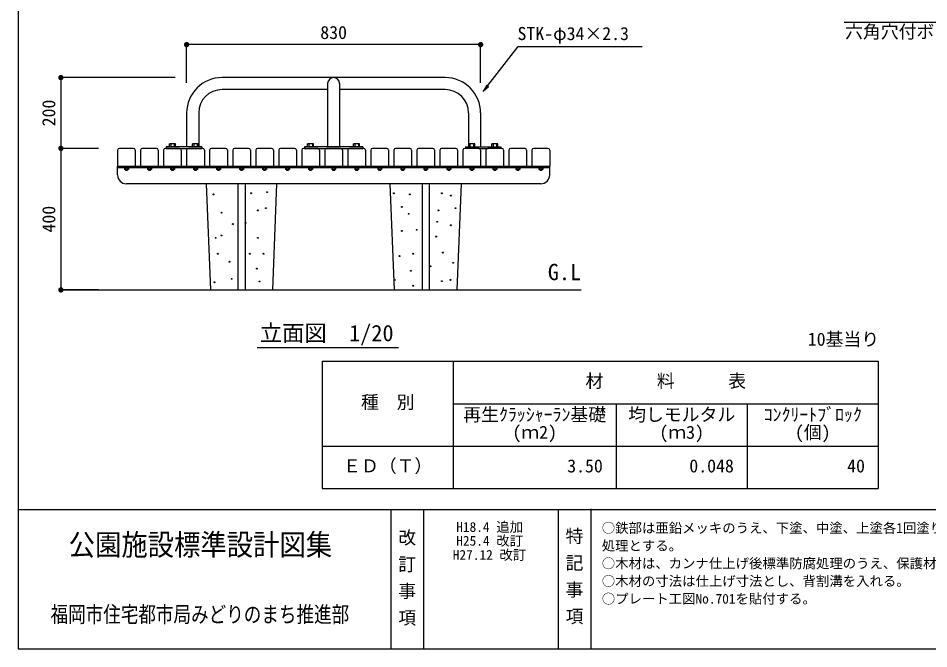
# Model space of a CAD drawing. Units: millimetres at full size, sheet at 1:20. Extents: x 146 to 5622, y 2232 to 5966.
# Drawn here: x 146 to 2717, y 2232 to 4014 of the extents above; entities that cross this region are included whole.
import ezdxf
from ezdxf.enums import TextEntityAlignment as Align

# ---------------------------------------------------------------- set-up
doc = ezdxf.new("R2010")
doc.units = ezdxf.units.MM
doc.header["$LTSCALE"] = 20
for name, color, linetype, lineweight in [('0_2', 7, 'Continuous', 25), ('_0-0_', 7, 'Continuous', 25), ('ハッチ', 4, 'Continuous', 25), ('寸法', 3, 'Continuous', 25), ('本体', 7, 'Continuous', 25)]:
    doc.layers.add(name, color=color, linetype=linetype, lineweight=lineweight)
doc.styles.add('@ＭＳ ゴシック', font='')
doc.styles.add('ＭＳ ゴシック', font='')
doc.styles.get('@ＭＳ ゴシック').set_extended_font_data('@MS Gothic')
doc.styles.get('ＭＳ ゴシック').set_extended_font_data('MS Gothic')

# ---------------------------------------------------------------- blocks, each defined once
blk = doc.blocks.new('filled_dot')
at = {"color": 0, "linetype": 'Continuous', "lineweight": -2, "const_width": 1.25}
blk.add_lwpolyline([(-0.625, 0, 1), (0.625, 0, 1)], format="xyb", close=True, dxfattribs=at)

msp = doc.modelspace()

# ---------------------------------------------------------------- hatches: boundary and pattern name
at = {"layer": '寸法'}
msp.add_hatch(color=256, dxfattribs=at).paths.add_polyline_path([(1458.85, 3806.83), (1468.57, 3824.59), (1473.59, 3820.71)])

# ---------------------------------------------------------------- linework, layer by layer
at = {"layer": '0_2'}
for p, q in [((1004.14, 3044.86), (1004.14, 2684.86)), ((1004.14, 3044.86), (2574.14, 3044.86)), ((1374.14, 3044.86), (1374.14, 2684.86)), ((2574.14, 3044.86), (2574.14, 2684.86)), ((1374.14, 2924.86), (2574.14, 2924.86)), ((1834.14, 2924.86), (1834.14, 2684.86)), ((2204.14, 2924.86), (2204.14, 2684.86)), ((1004.14, 2804.86), (2574.14, 2804.86)), ((1004.14, 2684.86), (2574.14, 2684.86))]:
    msp.add_line(p, q, dxfattribs=at)
at = {"layer": '_0-0_', "color": 6}
msp.add_line((145.83, 2625.51), (5622.08, 2625.51), dxfattribs=at)
at = {"layer": '_0-0_'}
for p, q in [((1197.94, 2625.51), (1197.94, 2232.35)), ((1289.87, 2625.51), (1289.87, 2232.35)), ((1670.19, 2625.51), (1670.19, 2232.35)), ((1762.11, 2627.42), (1762.11, 2232.35))]:
    msp.add_line(p, q, dxfattribs=at)
at = {"layer": '_0-0_', "color": 6}
msp.add_lwpolyline([(5622.08, 5855.98), (145.83, 5855.98), (145.83, 2232.35), (5622.08, 2232.35)], close=True, dxfattribs=at)
at = {"layer": 'ハッチ'}
for centre in [(848.42, 3522.71), (696.87, 3516.27), (803.28, 3519.49), (1206.33, 3519.49), (1251.48, 3516.27), (1341.76, 3519.49), (1367.56, 3513.04), (822.62, 3471.12), (845.19, 3477.57), (1228.9, 3480.8), (1332.09, 3471.12), (1380.45, 3477.57), (719.44, 3464.67), (1248.25, 3461.45), (751.68, 3432.43), (787.15, 3435.65), (1328.86, 3438.88), (1367.56, 3429.21), (703.32, 3393.74), (719.44, 3400.19), (822.62, 3393.74), (1228.9, 3413.08), (1270.82, 3416.31), (1325.64, 3396.96), (709.77, 3348.59), (800.05, 3348.59), (838.74, 3348.59), (1222.46, 3342.14), (1261.15, 3348.59), (1344.99, 3351.82), (742.01, 3326.02), (1374.01, 3322.8), (819.4, 3306.68), (1254.7, 3300.23), (1309.52, 3313.12), (700.09, 3267.98), (748.46, 3277.66), (827.3, 3270.36), (1209.56, 3274.43), (1341.76, 3271.21), (1366.46, 3274.63), (1261.15, 3258.31)]:
    msp.add_circle(centre, 1.25, dxfattribs=at)
at = {"layer": '寸法'}
for p, q in [((1451.34, 3939.51), (621.34, 3939.51)), ((621.34, 3831.45), (621.34, 3939.51)), ((1451.34, 3831.45), (1451.34, 3939.51)), ((266.36, 3846.37), (266.36, 3646.37)), ((588.63, 3846.37), (266.36, 3846.37)), ((372.54, 3646.37), (266.36, 3646.37)), ((266.36, 3646.37), (266.36, 3246.37)), ((372.54, 3646.37), (266.36, 3646.37)), ((372.54, 3246.37), (266.36, 3246.37)), ((820.81, 3083.92), (1219.53, 3083.92))]:
    msp.add_line(p, q, dxfattribs=at)
for points in [[(3090.31, 3841.02), (2928.95, 4002.38), (2477.39, 4002.38)], [(1458.85, 3806.83), (1557.47, 3934.46), (1907.18, 3934.46)]]:
    msp.add_lwpolyline(points, dxfattribs=at)
at = {"layer": '寸法', "lineweight": 13}
msp.add_lwpolyline([(1458.85, 3806.83), (1468.57, 3824.59), (1473.59, 3820.71)], close=True, dxfattribs=at)
at = {"layer": '本体'}
for p, q in [((1351.34, 3846.37), (721.34, 3846.37)), ((1019.34, 3812.37), (721.34, 3812.37)), ((1019.34, 3829.37), (1019.34, 3650.87)), ((1053.34, 3829.37), (1053.34, 3650.87)), ((1351.34, 3812.37), (1053.34, 3812.37)), ((621.34, 3746.37), (621.34, 3650.87)), ((655.34, 3746.37), (655.34, 3650.87)), ((1417.34, 3746.37), (1417.34, 3650.87)), ((1451.34, 3746.37), (1451.34, 3650.87)), ((563.85, 3650.87), (563.85, 3646.37)), ((663.85, 3650.87), (563.85, 3650.87)), ((589.85, 3658.87), (572.85, 3658.87)), ((572.85, 3650.87), (572.85, 3658.87)), ((576.35, 3658.87), (576.35, 3650.87)), ((586.35, 3658.87), (586.35, 3650.87)), ((589.85, 3650.87), (589.85, 3658.87)), ((654.85, 3658.87), (637.85, 3658.87)), ((637.85, 3650.87), (637.85, 3658.87)), ((641.35, 3658.87), (641.35, 3650.87)), ((651.35, 3658.87), (651.35, 3650.87)), ((654.85, 3650.87), (654.85, 3658.87)), ((663.85, 3650.87), (663.85, 3646.37)), ((953.85, 3650.87), (953.85, 3646.37)), ((1118.85, 3650.87), (953.85, 3650.87)), ((979.85, 3658.87), (962.85, 3658.87)), ((962.85, 3650.87), (962.85, 3658.87)), ((966.35, 3658.87), (966.35, 3650.87)), ((976.35, 3658.87), (976.35, 3650.87)), ((979.85, 3650.87), (979.85, 3658.87)), ((1109.85, 3658.87), (1092.85, 3658.87)), ((1092.85, 3650.87), (1092.85, 3658.87)), ((1096.35, 3658.87), (1096.35, 3650.87)), ((1106.35, 3658.87), (1106.35, 3650.87)), ((1109.85, 3650.87), (1109.85, 3658.87)), ((1118.85, 3650.87), (1118.85, 3646.37)), ((1408.85, 3650.87), (1408.85, 3646.37)), ((1408.85, 3650.87), (1508.85, 3650.87)), ((1434.85, 3658.87), (1417.85, 3658.87)), ((1417.85, 3650.87), (1417.85, 3658.87)), ((1421.35, 3658.87), (1421.35, 3650.87)), ((1431.35, 3658.87), (1431.35, 3650.87)), ((1434.85, 3650.87), (1434.85, 3658.87)), ((1499.85, 3658.87), (1482.85, 3658.87)), ((1482.85, 3650.87), (1482.85, 3658.87)), ((1486.35, 3658.87), (1486.35, 3650.87)), ((1496.35, 3658.87), (1496.35, 3650.87)), ((1499.85, 3650.87), (1499.85, 3658.87)), ((1508.85, 3650.87), (1508.85, 3646.37)), ((426.34, 3641.37), (426.34, 3596.37)), ((471.34, 3646.37), (431.34, 3646.37)), ((476.34, 3641.37), (476.34, 3596.37)), ((491.34, 3641.37), (491.34, 3596.37)), ((536.34, 3646.37), (496.34, 3646.37)), ((541.34, 3641.37), (541.34, 3596.37)), ((556.34, 3641.37), (556.34, 3596.37)), ((601.35, 3646.37), (561.35, 3646.37)), ((563.85, 3646.37), (663.85, 3646.37)), ((606.35, 3641.37), (606.35, 3596.37)), ((621.35, 3641.37), (621.35, 3596.37)), ((666.35, 3646.37), (626.35, 3646.37)), ((671.35, 3641.37), (671.35, 3596.37)), ((686.35, 3641.37), (686.35, 3596.37)), ((731.35, 3646.37), (691.35, 3646.37)), ((736.35, 3641.37), (736.35, 3596.37)), ((751.35, 3641.37), (751.35, 3596.37)), ((796.35, 3646.37), (756.35, 3646.37)), ((801.35, 3641.37), (801.35, 3596.37)), ((816.35, 3641.37), (816.35, 3596.37)), ((861.35, 3646.37), (821.35, 3646.37)), ((866.35, 3641.37), (866.35, 3596.37)), ((881.35, 3641.37), (881.35, 3596.37)), ((926.35, 3646.37), (886.35, 3646.37)), ((931.35, 3641.37), (931.35, 3596.37)), ((946.35, 3641.37), (946.35, 3596.37)), ((991.35, 3646.37), (951.35, 3646.37)), ((953.85, 3646.37), (1118.85, 3646.37)), ((996.35, 3641.37), (996.35, 3596.37)), ((1011.35, 3641.37), (1011.35, 3596.37)), ((1056.35, 3646.37), (1016.35, 3646.37)), ((1061.35, 3641.37), (1061.35, 3596.37)), ((1076.35, 3641.37), (1076.35, 3596.37)), ((1121.35, 3646.37), (1081.35, 3646.37)), ((1126.35, 3641.37), (1126.35, 3596.37)), ((1141.35, 3641.37), (1141.35, 3596.37)), ((1186.35, 3646.37), (1146.35, 3646.37)), ((1191.35, 3641.37), (1191.35, 3596.37)), ((1206.35, 3641.37), (1206.35, 3596.37)), ((1251.35, 3646.37), (1211.35, 3646.37)), ((1256.35, 3641.37), (1256.35, 3596.37)), ((1271.35, 3641.37), (1271.35, 3596.37)), ((1316.35, 3646.37), (1276.35, 3646.37)), ((1321.35, 3641.37), (1321.35, 3596.37)), ((1336.35, 3641.37), (1336.35, 3596.37)), ((1381.35, 3646.37), (1341.35, 3646.37)), ((1386.35, 3641.37), (1386.35, 3596.37)), ((1401.35, 3641.37), (1401.35, 3596.37)), ((1446.35, 3646.37), (1406.35, 3646.37)), ((1446.35, 3646.37), (1471.35, 3646.37)), ((1451.35, 3641.37), (1451.35, 3596.37)), ((1466.35, 3641.37), (1466.35, 3596.37)), ((1511.35, 3646.37), (1471.35, 3646.37)), ((1516.35, 3641.37), (1516.35, 3596.37)), ((1531.35, 3641.37), (1531.35, 3596.37)), ((1576.35, 3646.37), (1536.35, 3646.37)), ((1581.35, 3641.37), (1581.35, 3596.37)), ((1596.35, 3641.37), (1596.35, 3596.37)), ((1641.34, 3646.37), (1601.35, 3646.37)), ((1646.34, 3641.37), (1646.34, 3596.37)), ((426.34, 3571.37), (426.34, 3596.37)), ((426.34, 3596.37), (1646.34, 3596.37)), ((426.34, 3592.37), (1646.34, 3592.37)), ((443.84, 3592.37), (443.84, 3591.37)), ((458.84, 3591.37), (443.84, 3591.37)), ((445.84, 3591.37), (445.84, 3586.37)), ((456.84, 3586.37), (445.84, 3586.37)), ((448.34, 3591.37), (448.34, 3584.67)), ((448.34, 3591.37), (448.34, 3584.67)), ((448.34, 3584.67), (454.34, 3584.67)), ((454.34, 3591.37), (454.34, 3584.67)), ((454.34, 3591.37), (454.34, 3584.67)), ((456.84, 3591.37), (456.84, 3586.37)), ((458.84, 3592.37), (458.84, 3591.37)), ((508.84, 3592.37), (508.84, 3591.37)), ((523.84, 3591.37), (508.84, 3591.37)), ((510.84, 3591.37), (510.84, 3586.37)), ((521.84, 3586.37), (510.84, 3586.37)), ((513.34, 3591.37), (513.34, 3584.67)), ((513.34, 3591.37), (513.34, 3584.67)), ((513.34, 3584.67), (519.34, 3584.67)), ((519.34, 3591.37), (519.34, 3584.67)), ((519.34, 3591.37), (519.34, 3584.67)), ((521.84, 3591.37), (521.84, 3586.37)), ((523.84, 3592.37), (523.84, 3591.37)), ((573.85, 3592.37), (573.85, 3591.37)), ((588.85, 3591.37), (573.85, 3591.37)), ((575.84, 3591.37), (575.84, 3586.37)), ((586.85, 3586.37), (575.84, 3586.37)), ((578.35, 3591.37), (578.35, 3584.67)), ((578.35, 3591.37), (578.35, 3584.67)), ((578.35, 3584.67), (584.35, 3584.67)), ((584.35, 3591.37), (584.35, 3584.67)), ((584.35, 3591.37), (584.35, 3584.67)), ((586.85, 3591.37), (586.85, 3586.37)), ((588.85, 3592.37), (588.85, 3591.37)), ((638.85, 3592.37), (638.85, 3591.37)), ((653.85, 3591.37), (638.85, 3591.37)), ((640.84, 3591.37), (640.84, 3586.37)), ((651.85, 3586.37), (640.84, 3586.37)), ((643.35, 3591.37), (643.35, 3584.67)), ((643.35, 3591.37), (643.35, 3584.67)), ((643.35, 3584.67), (649.35, 3584.67)), ((649.35, 3591.37), (649.35, 3584.67)), ((649.35, 3591.37), (649.35, 3584.67)), ((651.85, 3591.37), (651.85, 3586.37)), ((653.85, 3592.37), (653.85, 3591.37)), ((703.85, 3592.37), (703.85, 3591.37)), ((718.85, 3591.37), (703.85, 3591.37)), ((705.85, 3591.37), (705.85, 3586.37)), ((716.85, 3586.37), (705.85, 3586.37)), ((708.35, 3591.37), (708.35, 3584.67)), ((708.35, 3591.37), (708.35, 3584.67)), ((708.35, 3584.67), (714.35, 3584.67)), ((714.35, 3591.37), (714.35, 3584.67)), ((714.35, 3591.37), (714.35, 3584.67)), ((716.85, 3591.37), (716.85, 3586.37)), ((718.85, 3592.37), (718.85, 3591.37)), ((746.34, 3596.37), (806.34, 3596.37)), ((768.85, 3592.37), (768.85, 3591.37)), ((783.85, 3591.37), (768.85, 3591.37)), ((770.85, 3591.37), (770.85, 3586.37)), ((781.85, 3586.37), (770.85, 3586.37)), ((773.35, 3591.37), (773.35, 3584.67)), ((773.35, 3591.37), (773.35, 3584.67)), ((773.35, 3584.67), (779.35, 3584.67)), ((779.35, 3591.37), (779.35, 3584.67)), ((779.35, 3591.37), (779.35, 3584.67)), ((781.85, 3591.37), (781.85, 3586.37)), ((783.85, 3592.37), (783.85, 3591.37)), ((833.85, 3592.37), (833.85, 3591.37)), ((848.85, 3591.37), (833.85, 3591.37)), ((835.85, 3591.37), (835.85, 3586.37)), ((846.85, 3586.37), (835.85, 3586.37)), ((838.35, 3591.37), (838.35, 3584.67)), ((838.35, 3591.37), (838.35, 3584.67)), ((838.35, 3584.67), (844.35, 3584.67)), ((844.35, 3591.37), (844.35, 3584.67)), ((844.35, 3591.37), (844.35, 3584.67)), ((846.85, 3591.37), (846.85, 3586.37)), ((848.85, 3592.37), (848.85, 3591.37)), ((898.85, 3592.37), (898.85, 3591.37)), ((913.85, 3591.37), (898.85, 3591.37)), ((900.85, 3591.37), (900.85, 3586.37)), ((911.85, 3586.37), (900.85, 3586.37)), ((903.35, 3591.37), (903.35, 3584.67)), ((903.35, 3591.37), (903.35, 3584.67)), ((903.35, 3584.67), (909.35, 3584.67)), ((909.35, 3591.37), (909.35, 3584.67)), ((909.35, 3591.37), (909.35, 3584.67)), ((911.85, 3591.37), (911.85, 3586.37)), ((913.85, 3592.37), (913.85, 3591.37)), ((963.85, 3592.37), (963.85, 3591.37)), ((978.85, 3591.37), (963.85, 3591.37)), ((965.85, 3591.37), (965.85, 3586.37)), ((976.85, 3586.37), (965.85, 3586.37)), ((968.35, 3591.37), (968.35, 3584.67)), ((968.35, 3591.37), (968.35, 3584.67)), ((968.35, 3584.67), (974.35, 3584.67)), ((974.35, 3591.37), (974.35, 3584.67)), ((974.35, 3591.37), (974.35, 3584.67)), ((976.85, 3591.37), (976.85, 3586.37)), ((978.85, 3592.37), (978.85, 3591.37)), ((1028.85, 3592.37), (1028.85, 3591.37)), ((1043.85, 3591.37), (1028.85, 3591.37)), ((1030.85, 3591.37), (1030.85, 3586.37)), ((1041.85, 3586.37), (1030.85, 3586.37)), ((1033.35, 3591.37), (1033.35, 3584.67)), ((1033.35, 3591.37), (1033.35, 3584.67)), ((1033.35, 3584.67), (1039.35, 3584.67)), ((1039.35, 3591.37), (1039.35, 3584.67)), ((1039.35, 3591.37), (1039.35, 3584.67)), ((1041.85, 3591.37), (1041.85, 3586.37)), ((1043.85, 3592.37), (1043.85, 3591.37)), ((1093.85, 3592.37), (1093.85, 3591.37)), ((1108.85, 3591.37), (1093.85, 3591.37)), ((1095.85, 3591.37), (1095.85, 3586.37)), ((1106.85, 3586.37), (1095.85, 3586.37)), ((1098.35, 3591.37), (1098.35, 3584.67)), ((1098.35, 3591.37), (1098.35, 3584.67)), ((1098.35, 3584.67), (1104.35, 3584.67)), ((1104.35, 3591.37), (1104.35, 3584.67)), ((1104.35, 3591.37), (1104.35, 3584.67)), ((1106.85, 3591.37), (1106.85, 3586.37)), ((1108.85, 3592.37), (1108.85, 3591.37)), ((1158.85, 3592.37), (1158.85, 3591.37)), ((1173.85, 3591.37), (1158.85, 3591.37)), ((1160.85, 3591.37), (1160.85, 3586.37)), ((1171.85, 3586.37), (1160.85, 3586.37)), ((1163.35, 3591.37), (1163.35, 3584.67)), ((1163.35, 3591.37), (1163.35, 3584.67)), ((1163.35, 3584.67), (1169.35, 3584.67)), ((1169.35, 3591.37), (1169.35, 3584.67)), ((1169.35, 3591.37), (1169.35, 3584.67)), ((1171.85, 3591.37), (1171.85, 3586.37)), ((1173.85, 3592.37), (1173.85, 3591.37)), ((1223.85, 3592.37), (1223.85, 3591.37)), ((1238.85, 3591.37), (1223.85, 3591.37)), ((1225.85, 3591.37), (1225.85, 3586.37)), ((1236.85, 3586.37), (1225.85, 3586.37)), ((1228.35, 3591.37), (1228.35, 3584.67)), ((1228.35, 3591.37), (1228.35, 3584.67)), ((1228.35, 3584.67), (1234.35, 3584.67)), ((1234.35, 3591.37), (1234.35, 3584.67)), ((1234.35, 3591.37), (1234.35, 3584.67)), ((1236.85, 3591.37), (1236.85, 3586.37)), ((1238.85, 3592.37), (1238.85, 3591.37)), ((1288.85, 3592.37), (1288.85, 3591.37)), ((1303.85, 3591.37), (1288.85, 3591.37)), ((1290.85, 3591.37), (1290.85, 3586.37)), ((1301.85, 3586.37), (1290.85, 3586.37)), ((1293.35, 3591.37), (1293.35, 3584.67)), ((1293.35, 3591.37), (1293.35, 3584.67)), ((1293.35, 3584.67), (1299.35, 3584.67)), ((1299.35, 3591.37), (1299.35, 3584.67)), ((1299.35, 3591.37), (1299.35, 3584.67)), ((1301.85, 3591.37), (1301.85, 3586.37)), ((1303.85, 3592.37), (1303.85, 3591.37)), ((1353.85, 3592.37), (1353.85, 3591.37)), ((1368.85, 3591.37), (1353.85, 3591.37)), ((1355.85, 3591.37), (1355.85, 3586.37)), ((1366.85, 3586.37), (1355.85, 3586.37)), ((1358.35, 3591.37), (1358.35, 3584.67)), ((1358.35, 3591.37), (1358.35, 3584.67)), ((1358.35, 3584.67), (1364.35, 3584.67)), ((1364.35, 3591.37), (1364.35, 3584.67)), ((1364.35, 3591.37), (1364.35, 3584.67)), ((1366.85, 3591.37), (1366.85, 3586.37)), ((1368.85, 3592.37), (1368.85, 3591.37)), ((1418.85, 3592.37), (1418.85, 3591.37)), ((1433.85, 3591.37), (1418.85, 3591.37)), ((1420.85, 3591.37), (1420.85, 3586.37)), ((1431.85, 3586.37), (1420.85, 3586.37)), ((1423.35, 3591.37), (1423.35, 3584.67)), ((1423.35, 3591.37), (1423.35, 3584.67)), ((1423.35, 3584.67), (1429.35, 3584.67)), ((1429.35, 3591.37), (1429.35, 3584.67)), ((1429.35, 3591.37), (1429.35, 3584.67)), ((1431.85, 3591.37), (1431.85, 3586.37)), ((1433.85, 3592.37), (1433.85, 3591.37)), ((1483.85, 3592.37), (1483.85, 3591.37)), ((1498.85, 3591.37), (1483.85, 3591.37)), ((1485.85, 3591.37), (1485.85, 3586.37)), ((1496.85, 3586.37), (1485.85, 3586.37)), ((1488.35, 3591.37), (1488.35, 3584.67)), ((1488.35, 3591.37), (1488.35, 3584.67)), ((1488.35, 3584.67), (1494.35, 3584.67)), ((1494.35, 3591.37), (1494.35, 3584.67)), ((1494.35, 3591.37), (1494.35, 3584.67)), ((1496.85, 3591.37), (1496.85, 3586.37)), ((1498.85, 3592.37), (1498.85, 3591.37)), ((1548.85, 3592.37), (1548.85, 3591.37)), ((1563.85, 3591.37), (1548.85, 3591.37)), ((1550.85, 3591.37), (1550.85, 3586.37)), ((1561.85, 3586.37), (1550.85, 3586.37)), ((1553.35, 3591.37), (1553.35, 3584.67)), ((1553.35, 3591.37), (1553.35, 3584.67)), ((1553.35, 3584.67), (1559.35, 3584.67)), ((1559.35, 3591.37), (1559.35, 3584.67)), ((1559.35, 3591.37), (1559.35, 3584.67)), ((1561.85, 3591.37), (1561.85, 3586.37)), ((1563.85, 3592.37), (1563.85, 3591.37)), ((1613.85, 3592.37), (1613.85, 3591.37)), ((1628.85, 3591.37), (1613.85, 3591.37)), ((1615.85, 3591.37), (1615.85, 3586.37)), ((1626.85, 3586.37), (1615.85, 3586.37)), ((1618.35, 3591.37), (1618.35, 3584.67)), ((1618.35, 3591.37), (1618.35, 3584.67)), ((1618.35, 3584.67), (1624.35, 3584.67)), ((1624.35, 3591.37), (1624.35, 3584.67)), ((1624.35, 3591.37), (1624.35, 3584.67)), ((1626.85, 3591.37), (1626.85, 3586.37)), ((1628.85, 3592.37), (1628.85, 3591.37)), ((1646.34, 3571.37), (1646.34, 3596.37)), ((1621.34, 3546.37), (451.34, 3546.37)), ((676.34, 3546.37), (688.34, 3246.37)), ((766.34, 3546.37), (766.34, 3246.37)), ((786.34, 3546.37), (786.34, 3246.37)), ((864.34, 3246.37), (876.34, 3546.37)), ((1208.34, 3246.37), (1196.34, 3546.37)), ((1286.34, 3546.37), (1286.34, 3246.37)), ((1306.34, 3546.37), (1306.34, 3246.37)), ((1396.34, 3546.37), (1384.34, 3246.37)), ((266.36, 3246.37), (1735.43, 3246.37))]:
    msp.add_line(p, q, dxfattribs=at)
for centre, radius, start, end in [((721.34, 3746.37), 100, 90, 180), ((1036.34, 3829.37), 17, 0, 180), ((1351.34, 3746.37), 100, 0, 90), ((721.34, 3746.37), 66, 90, 180), ((1351.34, 3746.37), 66, 0, 90), ((431.34, 3641.37), 5, 90, 180), ((471.34, 3641.37), 5, 0, 90), ((496.34, 3641.37), 5, 90, 180), ((536.34, 3641.37), 5, 0, 90), ((561.35, 3641.37), 5, 90, 180), ((601.35, 3641.37), 5, 0, 90), ((626.35, 3641.37), 5, 90, 180), ((666.35, 3641.37), 5, 0, 90), ((691.35, 3641.37), 5, 90, 180), ((731.35, 3641.37), 5, 0, 90), ((756.35, 3641.37), 5, 90, 180), ((796.35, 3641.37), 5, 0, 90), ((821.35, 3641.37), 5, 90, 180), ((861.35, 3641.37), 5, 0, 90), ((886.35, 3641.37), 5, 90, 180), ((926.35, 3641.37), 5, 0, 90), ((951.35, 3641.37), 5, 90, 180), ((991.35, 3641.37), 5, 0, 90), ((1016.35, 3641.37), 5, 90, 180), ((1056.35, 3641.37), 5, 0, 90), ((1081.35, 3641.37), 5, 90, 180), ((1121.35, 3641.37), 5, 0, 90), ((1146.35, 3641.37), 5, 90, 180), ((1186.35, 3641.37), 5, 0, 90), ((1211.35, 3641.37), 5, 90, 180), ((1251.35, 3641.37), 5, 0, 90), ((1276.35, 3641.37), 5, 90, 180), ((1316.35, 3641.37), 5, 0, 90), ((1341.35, 3641.37), 5, 90, 180), ((1381.35, 3641.37), 5, 0, 90), ((1406.35, 3641.37), 5, 90, 180), ((1446.35, 3641.37), 5, 0, 90), ((1471.35, 3641.37), 5, 90, 180), ((1511.35, 3641.37), 5, 0, 90), ((1536.35, 3641.37), 5, 90, 180), ((1576.35, 3641.37), 5, 0, 90), ((1601.35, 3641.37), 5, 90, 180), ((1641.34, 3641.37), 5, 0, 90), ((451.34, 3571.37), 25, 180, 270), ((1621.34, 3571.37), 25, 270, 0)]:
    msp.add_arc(centre, radius, start, end, dxfattribs=at)

# ---------------------------------------------------------------- block references
at = {"layer": '寸法', "xscale": 6, "yscale": 6}
msp.add_blockref('filled_dot', (621.34, 3939.51), dxfattribs=at)
for p, rotation in [((1451.34, 3939.51), 180), ((266.36, 3846.37), 270), ((266.36, 3646.37), 90), ((266.36, 3646.37), 270), ((266.36, 3246.37), 90)]:
    msp.add_blockref('filled_dot', p, dxfattribs=dict(at, rotation=rotation))

# ---------------------------------------------------------------- texts
at = {"layer": '_0-0_', "style": 'ＭＳ ゴシック'}
for s, height, p in [('10基当り', 36.95, (2375.06, 3077.6)), ('材\u3000\u3000\u3000料\u3000\u3000\u3000表', 36.95, (1747.34, 2959.66)), ('種\u3000別', 36.95, (1113.54, 2899.66)), ('再生ｸﾗｯｼｬｰﾗﾝ基礎', 36.95, (1402.54, 2864.66)), ('均しモルタル', 36.95, (1867.94, 2864.66)), ('ｺﾝｸﾘｰﾄﾌﾞﾛｯｸ', 36.95, (2250.54, 2864.66)), ('(ｍ2)', 36.95, (1541.14, 2814.66)), ('(ｍ3)', 36.95, (1956.14, 2814.66)), ('(個)', 36.95, (2338.74, 2814.66)), ('ＥＤ（Ｔ）', 36.95, (1063.14, 2719.66)), ('3.50', 36.95, (1695.86, 2719.66)), ('0.048', 36.95, (2040.66, 2719.66)), ('40', 36.95, (2486.26, 2719.66)), ('○鉄部は亜鉛メッキのうえ、下塗、中塗、上塗各1回塗りとし、金具は亜鉛メッキ', 27.71, (1793.47, 2551.56)), ('処理とする。', 27.71, (1793.47, 2501.56)), ('○木材は、カンナ仕上げ後標準防腐処理のうえ、保護材3回塗りとする。', 27.71, (1793.47, 2451.56)), ('○木材の寸法は仕上げ寸法とし、背割溝を入れる。', 27.71, (1793.47, 2401.56)), ('○プレート工図No.701を貼付する。', 27.71, (1793.47, 2351.56))]:
    msp.add_text(s, height=height, dxfattribs=at).set_placement(p, align=Align.BOTTOM_LEFT)
for s, p in [('H18.4 追加', (1476.83, 2576.61)), ('H25.4 改訂', (1476.83, 2537.69)), ('H27.12 改訂', (1476.53, 2497.69))]:
    msp.add_text(s, height=27.71, dxfattribs=at).set_placement(p, align=Align.MIDDLE_CENTER)
at = {"layer": '_0-0_', "style": '@ＭＳ ゴシック'}
for s, p in [('特 記 事 項', (1715.75, 2437.91)), ('改 訂 事 項', (1243.51, 2433.99))]:
    msp.add_text(s, height=36.95, rotation=270, dxfattribs=at).set_placement(p, align=Align.MIDDLE_CENTER)
at = {"layer": '_0-0_', "style": 'ＭＳ ゴシック'}
for s, height, width, p in [('公園施設標準設計図集', 60.6, 0.9, (660.23, 2526.4)), ('福岡市住宅都市局みどりのまち推進部', 45.45, 0.8, (658.67, 2329.65))]:
    msp.add_text(s, height=height, dxfattribs=dict(at, width=width)).set_placement(p, align=Align.MIDDLE_CENTER)
at = {"layer": '寸法', "style": 'ＭＳ ゴシック'}
msp.add_text('830', height=36.95, dxfattribs=at).set_placement((1036.34, 3944.31), align=Align.BOTTOM_CENTER)
for s, height, p in [('STK-φ34×2.3', 36.95, (1555.51, 3941.27)), ('六角穴付ボタンボルト(M10)', 36.95, (2480.34, 3946.56)), ('G.L', 46.19, (1641.01, 3260.05)), ('立面図\u30001/20', 46.19, (827.95, 3087.59))]:
    msp.add_text(s, height=height, dxfattribs=at).set_placement(p, align=Align.BOTTOM_LEFT)
for s, p in [('200', (261.56, 3746.37)), ('400', (261.56, 3446.37))]:
    msp.add_text(s, height=36.95, rotation=90, dxfattribs=at).set_placement(p, align=Align.BOTTOM_CENTER)

doc.saveas('drawing.dxf')
